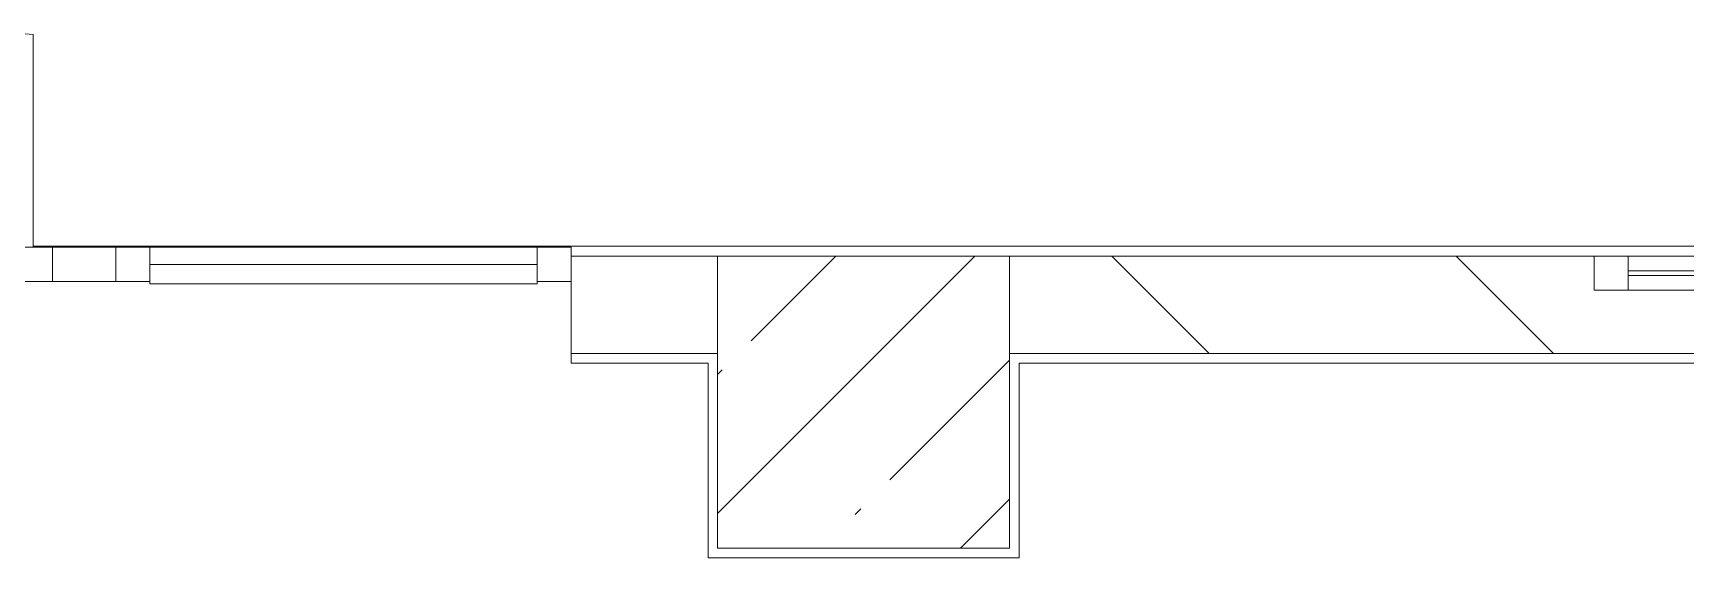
# Model space of a CAD drawing. Header units: millimetres. Extents: x 35881 to 234190, y -8553 to 29063.
# Drawn here: x 138785 to 142178, y 7280 to 8358 of the extents above; entities that cross this region are included whole.
import ezdxf

# ---------------------------------------------------------------- set-up
doc = ezdxf.new("R2010")
doc.units = ezdxf.units.MM
doc.layers.add('A-FLOR-1', color=7, linetype='Continuous', lineweight=5, true_color=0xaaaaaa)
for name, color, linetype, lineweight in [('A-GLAZ-2', 7, 'Continuous', 5), ('A-GLAZ-CURT-3', 7, 'Continuous', 5), ('A-GLAZ-CWMG-3', 7, 'Continuous', 5), ('I-WALL-4', 7, 'Continuous', 5), ('S-COLS-1', 7, 'Continuous', 5)]:
    doc.layers.add(name, color=color, linetype=linetype, lineweight=lineweight)
pattern_1 = [(135, (107179.66, 0), (-353.5534, -353.5534), [])]

# ---------------------------------------------------------------- blocks, each defined once
blk = doc.blocks.new('BSC_Колонна _Прямоугольная - 600х600-V266-1_10_2_птичка')
at = {"layer": 'S-COLS-1'}
h = blk.add_hatch(dxfattribs=at)
h.set_pattern_fill('FP_104', color=256, style=0, pattern_type=2)
h.set_pattern_definition([(45, (-33310, -7600), (-285.123, 285.123), []), (45, (-33024.88, -7600), (-285.123, 285.123), [504.031, -100.806, 16.764, -84.042])])
h.paths.add_polyline_path([(300, -300), (300, 300), (-300, 300), (-300, -300)])
for p, q in [((300, 300), (-300, 300)), ((-300, 300), (-300, -300)), ((300, -300), (300, 300)), ((-300, -300), (300, -300))]:
    blk.add_line(p, q, dxfattribs=at)
blk = doc.blocks.new('Прямоугольный импост - 50 x 70 мм-31700031-1_10_2_птичка')
at = {"layer": 'A-GLAZ-CWMG-3'}
for p, q in [((-70, 35), (0, 35)), ((-70, -35), (-70, 35)), ((0, 35), (0, -35)), ((0, -35), (-70, -35))]:
    blk.add_line(p, q, dxfattribs=at)
blk = doc.blocks.new('Системная панель - Стемалит - 40мм-31720939-1_10_2_птичка')
at = {"layer": 'A-GLAZ-CURT-3'}
for p, q in [((65, 35), (-65, 35)), ((-65, 35), (-65, -35)), ((65, -35), (65, 35)), ((-65, -35), (65, -35))]:
    blk.add_line(p, q, dxfattribs=at)
blk = doc.blocks.new('Прямоугольный импост - 50 x 70 мм-31687886-1_10_2_птичка')
at = {"layer": 'A-GLAZ-CWMG-3'}
for p, q in [((-35, 35), (35, 35)), ((-35, -35), (-35, 35)), ((35, 35), (35, -35)), ((35, -35), (-35, -35))]:
    blk.add_line(p, q, dxfattribs=at)
blk = doc.blocks.new('Системная панель - Стекло - 40мм-V362-1_10_2_птичка')
at = {"layer": 'A-GLAZ-CURT-3'}
h = blk.add_hatch(dxfattribs=at)
h.set_pattern_fill('FP_181', color=256, style=0, pattern_type=2)
h.set_pattern_definition([(45, (-32742.5, -7383), (-1414.21, 1414.21), [1000, -3000]), (45, (-33742.5, -7883), (-1414.21, 1414.21), [3000, -1000]), (45, (-31742.5, -8383), (-1414.21, 1414.21), [1000, -3000])])
h.paths.add_polyline_path([(-334.6, -40), (397.5, -35), (397.5, 0), (-397.5, 0), (-397.5, -40)])
for p, q in [((397.5, 0), (-397.5, 0)), ((-397.5, 0), (-397.5, -40)), ((397.5, -40), (397.5, 0)), ((-397.5, -40), (397.5, -40))]:
    blk.add_line(p, q, dxfattribs=at)
blk = doc.blocks.new('Прямоугольный импост - 50 x 70 мм-31702100-1_10_2_птичка')
at = {"layer": 'A-GLAZ-CWMG-3'}
for p, q in [((-35, 35), (35, 35)), ((-35, -35), (-35, 35)), ((35, 35), (35, -35)), ((35, -35), (-35, -35))]:
    blk.add_line(p, q, dxfattribs=at)
blk = doc.blocks.new('Прямоугольный импост - 50 x 70 мм-31720914-1_10_2_птичка')
at = {"layer": 'A-GLAZ-CWMG-3'}
blk.add_line((24940, 7918), (24145, 7918), dxfattribs=at)
blk = doc.blocks.new('120_Окно_СКБ_1Ст - 120_Окно_СКБ_1Ст 400х1200 EI30-24228909-1_10_2_птичка')
at = {"layer": 'A-GLAZ-2'}
for p, q in [((-600, 30), (-600, 100)), ((-600, 100), (-530, 100)), ((600, 100), (-600, 100)), ((-530, 100), (-530, 30)), ((530, 70), (-530, 70)), ((530, 30), (530, 100)), ((530, 100), (600, 100)), ((600, 100), (600, 30)), ((530, 60), (-530, 60)), ((-530, 30), (-600, 30)), ((-600, 30), (600, 30)), ((600, 30), (530, 30))]:
    blk.add_line(p, q, dxfattribs=at)

msp = doc.modelspace()

# ---------------------------------------------------------------- hatches: boundary and pattern name
at = {"layer": 'I-WALL-4'}
h = msp.add_hatch(dxfattribs=at)
h.set_pattern_fill('FP_73', color=256, style=0, pattern_type=2)
h.set_pattern_definition(pattern_1)
h.paths.add_polyline_path([(136989.4, 7700), (137389.7, 7700), (137389.7, 7900), (136989.4, 7900), (136989.4, 7754.5)])
h.paths.add_polyline_path([(140171.1, 7700), (140189.7, 7700), (140189.7, 7900), (139889.7, 7900), (139889.7, 7700), (140171, 7700)])
h = msp.add_hatch(dxfattribs=at)
h.set_pattern_fill('FP_73', color=256, style=0, pattern_type=2)
h.set_pattern_definition(pattern_1)
h.paths.add_polyline_path([(141989.7, 7700), (145169.7, 7700), (145164.4, 7900), (143189.7, 7900), (143189.7, 7830), (141989.7, 7833.3), (141989.7, 7900), (140789.7, 7900), (140789.7, 7700), (141446.5, 7700)])

# ---------------------------------------------------------------- linework, layer by layer
at = {"layer": 'A-FLOR-1'}
for p, q in [((138784.7, 7918), (138784.7, 8355.2)), ((138784.7, 7920), (145674.7, 7920)), ((139889.7, 7680), (139889.7, 7700)), ((140171, 7680), (139889.7, 7680)), ((140171, 7280), (140171, 7680)), ((144369.7, 7680), (140809.7, 7680)), ((140809.7, 7680), (140809.7, 7280)), ((140809.7, 7280), (140171, 7280))]:
    msp.add_line(p, q, dxfattribs=at)
msp.add_arc((138734.7, 7913), 445, 83.5486, 149.3416, dxfattribs=at)
at = {"layer": 'I-WALL-4'}
for p, q in [((140189.7, 7900), (139889.7, 7900)), ((139889.7, 7900), (139889.7, 7700)), ((141989.7, 7900), (140789.7, 7900)), ((139889.7, 7700), (140189.7, 7700)), ((140789.7, 7700), (144389.7, 7700))]:
    msp.add_line(p, q, dxfattribs=at)

# ---------------------------------------------------------------- block references
at = {"layer": 'A-GLAZ-2'}
msp.add_blockref('120_Окно_СКБ_1Ст - 120_Окно_СКБ_1Ст 400х1200 EI30-24228909-1_10_2_птичка', (142589.7, 7800), dxfattribs=at)
at = {"layer": 'A-GLAZ-CURT-3'}
for name, p in [('Системная панель - Стемалит - 40мм-31720939-1_10_2_птичка', (138889.7, 7883)), ('Системная панель - Стекло - 40мм-V362-1_10_2_птичка', (139422.2, 7883))]:
    msp.add_blockref(name, p, dxfattribs=at)
at = {"layer": 'A-GLAZ-CWMG-3', "extrusion": (0, 0, -1), "rotation": 180}
for name, p in [('Прямоугольный импост - 50 x 70 мм-31687886-1_10_2_птичка', (-138789.7, 7883)), ('Прямоугольный импост - 50 x 70 мм-31702100-1_10_2_птичка', (-138989.7, 7883)), ('Прямоугольный импост - 50 x 70 мм-31700031-1_10_2_птичка', (-139889.7, 7883))]:
    msp.add_blockref(name, p, dxfattribs=at)
at = {"layer": 'A-GLAZ-CWMG-3'}
msp.add_blockref('Прямоугольный импост - 50 x 70 мм-31720914-1_10_2_птичка', (114879.7, 0), dxfattribs=at)
at = {"layer": 'S-COLS-1'}
msp.add_blockref('BSC_Колонна _Прямоугольная - 600х600-V266-1_10_2_птичка', (140489.7, 7600), dxfattribs=at)

doc.saveas('drawing.dxf')
